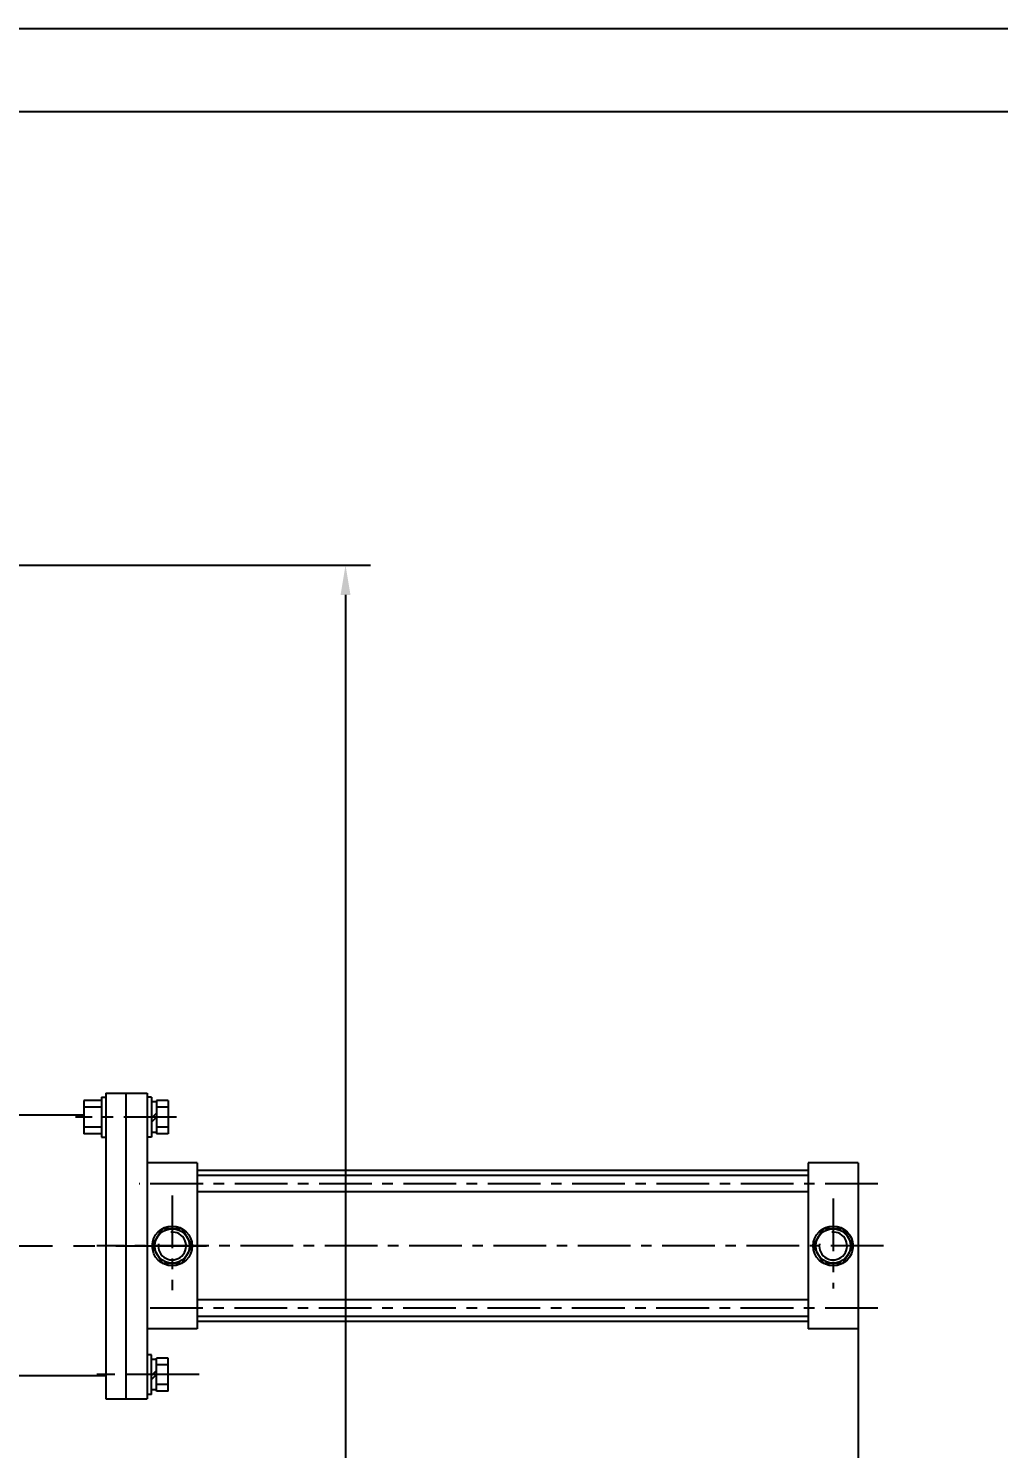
# Model space of a CAD drawing. Extents: x -3439 to 766, y -1856 to 1114.
# Drawn here: x -1536 to -951, y 259 to 1114 of the extents above; entities that cross this region are included whole.
import ezdxf

# ---------------------------------------------------------------- set-up
doc = ezdxf.new("R2010")
doc.units = 0
doc.linetypes.add('CENTER', pattern=[50.8, 31.75, -6.35, 6.35, -6.35])
doc.layers.get('0').update_dxf_attribs({"linetype": 'CONTINUOUS'})
doc.layers.get('DEFPOINTS').update_dxf_attribs({"linetype": 'CONTINUOUS'})
doc.layers.add('SMPEN_THICK', color=7, linetype='CONTINUOUS')
doc.styles.get("Standard").update_dxf_attribs({"font": '', "height": 30.8})
doc.styles.get('Standard').set_extended_font_data('SimSun')
doc.dimstyles.get("Standard").update_dxf_attribs({"dimscale": 5, "dimtxt": 4.5, "dimasz": 5.5, "dimexe": 4.25, "dimexo": 0.625, "dimgap": 2.2, "dimtad": 1, "dimdec": 4, "dimlfac": -1, "dimdsep": 46, "dimlunit": 6, "dimtxsty": 'Standard', "dimcen": 2.5, "dimclrd": 2, "dimclre": 2, "dimclrt": 2, "dimadec": 0, "dimazin": 0, "dimtfac": 1, "dimtdec": 4, "dimtmove": 0, "dimatfit": 3, "dimfxl": 1, "dimtolj": 1, "dimtzin": 0, "dimarcsym": 0})

# ---------------------------------------------------------------- blocks, each defined once
blk = doc.blocks.new('*D1')
at = {"color": 2, "lineweight": -2, "transparency": 16777216}
for p, q in [((-1972.63, 791.22), (-1329.65, 791.22)), ((-1344.65, 773.22), (-1344.65, -323.78)), ((-1825.13, -341.78), (-1329.65, -341.78))]:
    blk.add_line(p, q, dxfattribs=at)
at = {"color": 2, "transparency": 16777216}
for points in [[(-1347.65, 773.22), (-1341.65, 773.22), (-1344.65, 791.22)], [(-1347.65, -323.78), (-1341.65, -323.78), (-1344.65, -341.78)]]:
    blk.add_solid(points, dxfattribs=at)
at = {"layer": 'DEFPOINTS', "color": 0, "transparency": 16777216}
for p in [(-1972.63, 791.22), (-1825.13, -341.78), (-1344.65, -341.78)]:
    blk.add_point(p, dxfattribs=at)
at = {"color": 2, "transparency": 16777216, "insert": (-1369.05, 114.28), "char_height": 30.8, "attachment_point": 5, "rotation": 90}
blk.add_mtext('\\A1;1133', dxfattribs=at)
blk = doc.blocks.new('*D8')
at = {"color": 2, "lineweight": -2, "transparency": 16777216}
for p, q in [((-1036.02, 331.22), (-1036.02, -496.13)), ((-3080.13, -36.78), (-3080.13, -496.13)), ((-1054.02, -481.13), (-3062.13, -481.13))]:
    blk.add_line(p, q, dxfattribs=at)
at = {"color": 2, "transparency": 16777216}
for points in [[(-3062.13, -478.13), (-3062.13, -484.13), (-3080.13, -481.13)], [(-1054.02, -478.13), (-1054.02, -484.13), (-1036.02, -481.13)]]:
    blk.add_solid(points, dxfattribs=at)
at = {"layer": 'DEFPOINTS', "color": 0, "transparency": 16777216}
for p in [(-1036.02, 331.22), (-3080.13, -36.78), (-3080.13, -481.13)]:
    blk.add_point(p, dxfattribs=at)
at = {"color": 2, "transparency": 16777216, "insert": (-2082.1, -456.73), "char_height": 30.8, "attachment_point": 5}
blk.add_mtext('\\A1;2044', dxfattribs=at)

msp = doc.modelspace()

# ---------------------------------------------------------------- linework, layer by layer
at = {"color": 6}
msp.add_line((-3439.35322, 1114.40707), (765.64678, 1114.40707), dxfattribs=at)
at = {"color": 4}
msp.add_line((-3314.35322, 1064.40707), (715.64678, 1064.40707), dxfattribs=at)
at = {"layer": 'DEFPOINTS', "color": 0, "linetype": 'ByBlock'}
msp.add_point((-1477.02251, 473.22051), dxfattribs=at)
msp.add_point((-1477.02251, 473.22051), dxfattribs=at)
msp.add_point((-1477.02251, 473.22051), dxfattribs=at)
at = {"layer": 'SMPEN_THICK', "color": 4}
for p, q in [((-1491.52251, 470.72658), (-1489.02251, 470.72658)), ((-1491.52251, 470.72658), (-1491.52251, 446.72658)), ((-1489.02251, 473.22051), (-1477.02251, 473.22051)), ((-1489.02251, 473.22051), (-1489.02251, 303.72051)), ((-1477.02251, 473.22051), (-1477.02251, 289.22051)), ((-1477.02251, 473.22051), (-1464.02251, 473.22051)), ((-1464.02251, 473.22051), (-1464.02251, 289.22051)), ((-1461.52251, 470.72051), (-1464.02251, 470.72051)), ((-1461.52251, 470.72051), (-1461.52251, 446.72051)), ((-1502.31578, 468.72051), (-1502.31578, 448.72051)), ((-1491.51578, 468.72051), (-1502.31578, 468.72051)), ((-1491.51578, 464.72051), (-1502.31578, 464.72051)), ((-1458.42251, 467.92051), (-1461.52251, 467.92051)), ((-1458.42251, 468.72051), (-1458.42251, 448.72051)), ((-1451.42251, 468.72051), (-1458.42251, 468.72051)), ((-1451.42251, 464.72051), (-1458.42251, 464.72051)), ((-1451.42251, 468.72051), (-1451.42251, 448.72051)), ((-1579.02251, 460.22051), (-1502.31578, 460.22051)), ((-1458.42251, 461.2384), (-1461.52251, 458.20623)), ((-1458.42251, 458.72051), (-1461.52251, 455.68834)), ((-1491.51578, 452.72051), (-1502.31578, 452.72051)), ((-1491.51578, 448.72051), (-1502.31578, 448.72051)), ((-1491.52251, 446.72658), (-1489.02251, 446.72658)), ((-1461.52251, 446.72051), (-1464.02251, 446.72051)), ((-1458.42251, 449.52051), (-1461.52251, 449.52051)), ((-1451.42251, 452.72051), (-1458.42251, 452.72051)), ((-1451.42251, 448.72051), (-1458.42251, 448.72051)), ((-1434.02251, 431.22051), (-1464.02251, 431.22051)), ((-1434.02251, 431.22051), (-1434.02251, 331.22051)), ((-1036.02251, 431.22051), (-1066.02251, 431.22051)), ((-1066.02251, 431.22051), (-1066.02251, 331.22051)), ((-1036.02251, 431.22051), (-1036.02251, 331.22051)), ((-1066.02251, 426.72051), (-1434.02251, 426.72051)), ((-1066.02251, 423.72051), (-1434.02251, 423.72051)), ((-1066.02251, 413.72051), (-1434.02251, 413.72051)), ((-1066.02251, 348.72051), (-1434.02251, 348.72051)), ((-1066.02251, 338.72051), (-1434.02251, 338.72051)), ((-1066.02251, 335.72051), (-1434.02251, 335.72051)), ((-1434.02251, 331.22051), (-1464.02251, 331.22051)), ((-1036.02251, 331.22051), (-1066.02251, 331.22051)), ((-1461.52251, 315.72051), (-1464.02251, 315.72051)), ((-1461.52251, 291.72051), (-1461.52251, 315.72051)), ((-1458.42251, 312.92051), (-1461.52251, 312.92051)), ((-1458.42251, 293.72051), (-1458.42251, 313.72051)), ((-1451.42251, 313.72051), (-1458.42251, 313.72051)), ((-1451.42251, 309.72051), (-1458.42251, 309.72051)), ((-1451.42251, 293.72051), (-1451.42251, 313.72051)), ((-1589.70418, 303.22051), (-1489.02251, 303.22051)), ((-1489.02251, 303.22051), (-1489.02251, 289.22051)), ((-1458.42251, 306.19089), (-1461.52251, 303.27693)), ((-1458.42251, 303.72051), (-1461.52251, 300.80655)), ((-1461.52251, 291.72051), (-1464.02251, 291.72051)), ((-1458.42251, 294.52051), (-1461.52251, 294.52051)), ((-1451.42251, 297.72051), (-1458.42251, 297.72051)), ((-1451.42251, 293.72051), (-1458.42251, 293.72051)), ((-1489.02251, 289.22051), (-1464.02251, 289.22051))]:
    msp.add_line(p, q, dxfattribs=at)
at = {"layer": 'SMPEN_THICK', "linetype": 'CENTER'}
for p, q in [((-1446.4748, 458.72051), (-1507.24644, 458.72051)), ((-1024.04827, 418.72051), (-1468.87798, 418.72051)), ((-1449.02251, 411.66802), (-1449.02251, 354.64742)), ((-1051.02251, 409.85784), (-1051.02251, 355.55251)), ((-1020.62741, 381.22051), (-1494.32408, 381.22051)), ((-1024.14785, 343.72051), (-1466.90178, 343.72051)), ((-1432.73269, 303.72051), (-1494.32408, 303.72051)), ((-1442.3683, 303.72051), (-1476.13118, 303.72051))]:
    msp.add_line(p, q, dxfattribs=at)
at = {"layer": 'SMPEN_THICK', "linetype": 'CENTER', "ltscale": 2}
msp.add_line((-1787.75229, 381.22051), (-1428.3055, 381.22051), dxfattribs=at)
at = {"layer": 'SMPEN_THICK', "color": 4}
for points in [[(-1455.02251, 391.61282), (-1461.02251, 381.22051), (-1455.02251, 370.82821), (-1443.02251, 370.82821), (-1437.02251, 381.22051), (-1443.02251, 391.61282)], [(-1057.02251, 391.61282), (-1063.02251, 381.22051), (-1057.02251, 370.82821), (-1045.02251, 370.82821), (-1039.02251, 381.22051), (-1045.02251, 391.61282)]]:
    msp.add_lwpolyline(points, close=True, dxfattribs=at)
for centre, radius in [((-1449.02251, 381.22051), 12), ((-1449.02251, 381.22051), 10.3923), ((-1051.02251, 381.22051), 12), ((-1051.02251, 381.22051), 10.3923)]:
    msp.add_circle(centre, radius, dxfattribs=at)
at = {"layer": 'SMPEN_THICK'}
for centre in [(-1449.02251, 381.22051), (-1051.02251, 381.22051)]:
    msp.add_arc(centre, 8.3923, 171.19545086, 95.454, dxfattribs=at)

# ---------------------------------------------------------------- dimensions: what is measured, and where the dimension line sits
dim = msp.add_linear_dim(base=(-1344.65036, -341.77949), p1=(-1972.63329, 791.22051), p2=(-1825.13329, -341.77949), angle=90, dimstyle='Standard', override={"dimscale": 6, "dimtxt": 3, "dimasz": 3, "dimexe": 2.5, "dimexo": 0, "dimgap": 1.5, "dimlfac": 1, "dimlunit": 2, "dimcen": 0.09, "dimtp": 0.2, "dimtfac": 0.66667, "dimatfit": 2, "dimtvp": 5, "dimtzin": 8})
dim.commit()
dim.dimension.update_dxf_attribs({"geometry": '*D1', "text_midpoint": (-1344.65036, 114.28249), "dimtype": 160})
dim = msp.add_linear_dim(base=(-3080.13329, -481.12809), p1=(-1036.02251, 331.22051), p2=(-3080.13329, -36.77949), text='2044', dimstyle='Standard', override={"dimscale": 6, "dimtxt": 3, "dimasz": 3, "dimexe": 2.5, "dimexo": 0, "dimgap": 1.5, "dimlfac": 1, "dimlunit": 2, "dimcen": 0.09, "dimtp": 0.2, "dimtfac": 0.66667, "dimatfit": 2, "dimtvp": 5, "dimtzin": 8})
dim.commit()
dim.dimension.update_dxf_attribs({"geometry": '*D8', "text_midpoint": (-2082.09782, -481.12809), "dimtype": 160})

doc.saveas('drawing.dxf')
